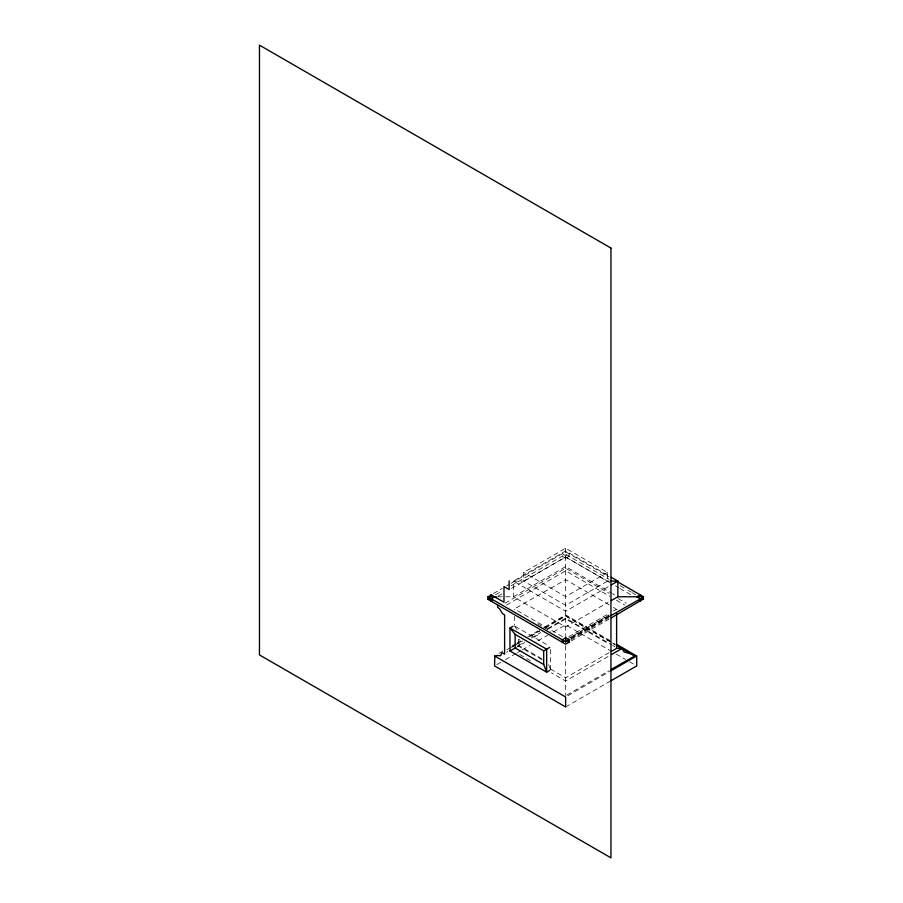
<?xml version="1.0" encoding="UTF-8"?>
<svg xmlns="http://www.w3.org/2000/svg" width="903" height="903" viewBox="0 0 903 903"><rect width="100%" height="100%" fill="white"/><g stroke="black" fill="none" stroke-linecap="round" stroke-linejoin="round"><path stroke-width="0.68" stroke-dasharray="4.51 3.39" d="M507.949 651.311L506.786 652.203M609.491 581.114L607.561 581.114L565.65 556.914L523.717 581.114L523.717 572.446L565.65 548.234L607.561 572.446L607.561 581.114L565.639 605.315L523.717 581.114L513.423 581.114L513.423 596.781L565.639 626.93L608.069 602.436M493.377 593.542L502.26 588.406M506.707 585.844L508.931 584.557M511.143 583.282L565.65 551.812L609.028 576.859M495.6 594.705L502.26 590.855M511.143 585.72L565.65 554.261L609.028 579.308M498.072 596.138L502.519 593.576M511.403 588.44L565.65 557.128L609.886 582.661M505.07 603.215L565.65 568.235L609.051 593.305M506.493 604.999L565.65 570.843L609.773 596.319M607.561 572.446L565.639 596.646L523.717 572.446M608.069 586.769L565.639 611.263L513.423 581.114L565.65 550.965L608.069 575.459M498.987 653.366L503.434 650.803M512.317 645.679L515.658 643.749M516.764 643.105L521.212 640.543M527.871 636.694L537.872 630.926M544.543 627.077L565.65 614.887L610.078 640.543M506.797 649.799L510.387 647.733M511.583 647.045L516.358 644.279M517.351 643.613L522.34 640.837M529.508 636.694L539.734 630.7M545.152 627.653L565.65 615.733L611.579 642.259M511.787 647.225L513.942 645.984M515.015 645.363L522.555 641.006M531.178 636.028L539.791 631.062M545.175 627.946L565.65 616.128L611.963 642.868M517.351 646.096L524.383 642.033M531.427 637.97L540.852 632.529M547.929 628.443L565.65 618.216L611.354 644.573M515.139 648.015L524.225 642.857M533.786 637.337L540.163 633.658M547.59 629.368L565.65 618.95L609.186 644.087M496.774 664.631L501.21 662.068M505.398 659.653L516.234 653.4M517.442 652.7L521.054 650.611M522.261 649.912L530.095 645.397M537.928 640.87L547.568 635.306M553.426 631.919L565.65 624.865L610.078 650.521M568.822 636.694L609.175 613.397M613.43 610.947L617.133 609.085M566.802 639.335L609.028 614.954M570.335 637.518L609.773 614.751M571.001 638.24L609.886 615.79M571.689 637.97L609.852 615.936M571.26 638.511L609.028 616.704M570.685 639.922L609.051 617.776M571.26 640.949L609.028 619.142M609.175 652.666L565.639 677.803L549.713 668.604M608.046 656.537L565.639 681.02L551.507 672.859M566.712 695.118L608.724 670.861M567.863 695.694L610.078 671.324M565.639 706.959L610.078 681.302M497.779 596.781L502.192 596.781M505.601 596.781L513.423 596.781L565.65 566.632L611.331 593.011M620.135 585.72L626.806 589.569M627.912 590.212L631.242 592.131M632.36 592.774L635.689 594.705M615.44 585.866L618.769 587.797M619.876 588.44L630.994 594.851M612.426 593.643L614.593 594.896M618.137 598.542L626.208 603.204M616.343 600.123L624.797 604.999M609.186 604.807L565.65 579.681L514.146 609.085A32.395 26.447 0 0 1 513.626 609.051M613.43 607.267L616.614 609.717M612.753 642.936L615.112 644.29M613.035 643.489L615.191 644.742M616.252 654.088L625.632 659.506M629.504 661.741L634.516 664.631M562.456 636.694L514.665 609.107L514.665 609.717M537.657 623.849L542.398 626.592M543.583 627.269L550.548 631.287M515.173 626.377L548.29 645.498M541.755 658.75L519.146 645.701L519.146 638.895M542.218 659.867L518.424 646.119L518.424 639.313M519.71 654.494L525.591 657.892M526.776 658.58L530.309 660.612M612.55 645.273L614.943 646.65M514.642 626.49L517.216 629.684M548.629 664.585L550.469 669.371M565.65 548.234L565.65 568.563M565.65 570.527L565.639 635.498M565.639 645.589L565.639 695.445M550.661 649.562L550.661 669.845M514.665 616.162L514.665 625.373M566.147 558.065L566.091 558.122A11.762 6.761 -59.9 0 0 565.662 558.618A11.762 6.795 60 0 0 565.199 558.122L562.253 556.225L562.253 553.776L565.65 555.74L569.037 553.776L569.037 556.225L566.204 557.998"/><path stroke-width="1.35" d="M495.623 656.56L496.052 656.063A5.937 3.42 60 0 1 497.463 655.522L500.668 655.736L501.831 652.576L504.608 654.19L504.608 614.92C500.849 613.555 500.962 608.803 497.79 607.414L497.406 604.536M509.134 580.866L509.134 589.535L503.987 586.566L503.987 602.233L491.153 594.829L487.755 597.086M489.031 598.497L487.755 598.926M494.551 596.781L491.153 598.745L491.153 601.195L492.079 600.653M512.994 626.276L509.981 628.014L509.981 650.995L546.642 672.159L549.656 670.421M611.331 584.884L617.855 581.114L617.855 596.781L611.331 600.551M509.981 650.995L515.139 648.015L515.139 634.391L509.981 628.014L546.642 649.178L546.642 672.159L543.696 664.506L543.696 650.882L549.656 647.44M563.325 641.604L562.242 642.236L562.242 639.787L565.639 637.834L569.037 639.787L569.037 642.236L565.639 644.2L487.755 599.231L489.889 599.231M569.037 639.787L565.639 641.751L487.755 596.781L496.379 596.781M611.252 615.417L643.534 597.086M611.252 617.866L643.534 598.926M611.308 651.435L616.614 648.377L622.178 648.377L624.052 651.932L629.684 653.524A10.339 8.443 0 0 1 634.753 655.792M611.579 654.494L622.178 648.377L616.286 644.979M610.88 669.62L634.854 655.928M611.184 670.681L636.739 655.928L636.739 665.917L611.184 680.67M610.868 581.114L617.855 581.114L611.331 577.344M617.855 596.781L643.534 596.781L615.699 580.708M641.593 599.231L643.534 599.231L642.473 598.61M494.551 655.939L565.639 696.981L565.639 706.959L494.551 665.917L494.821 655.939M636.468 655.928L616.738 644.392M639.2 600.653L640.137 601.184L640.137 598.745L636.739 596.781L640.137 594.817L640.137 595.89M618.431 646.604L634.583 655.928M567.953 641.604L569.037 642.236M515.139 634.391L543.696 650.882M515.139 648.015L543.696 664.506M616.614 613.397L616.614 648.377M565.639 636.773L565.639 642.056M491.153 594.829L491.153 595.89M610.959 248.077L259.466 45.15L259.466 654.923L610.959 857.85L610.959 248.077"/></g></svg>
